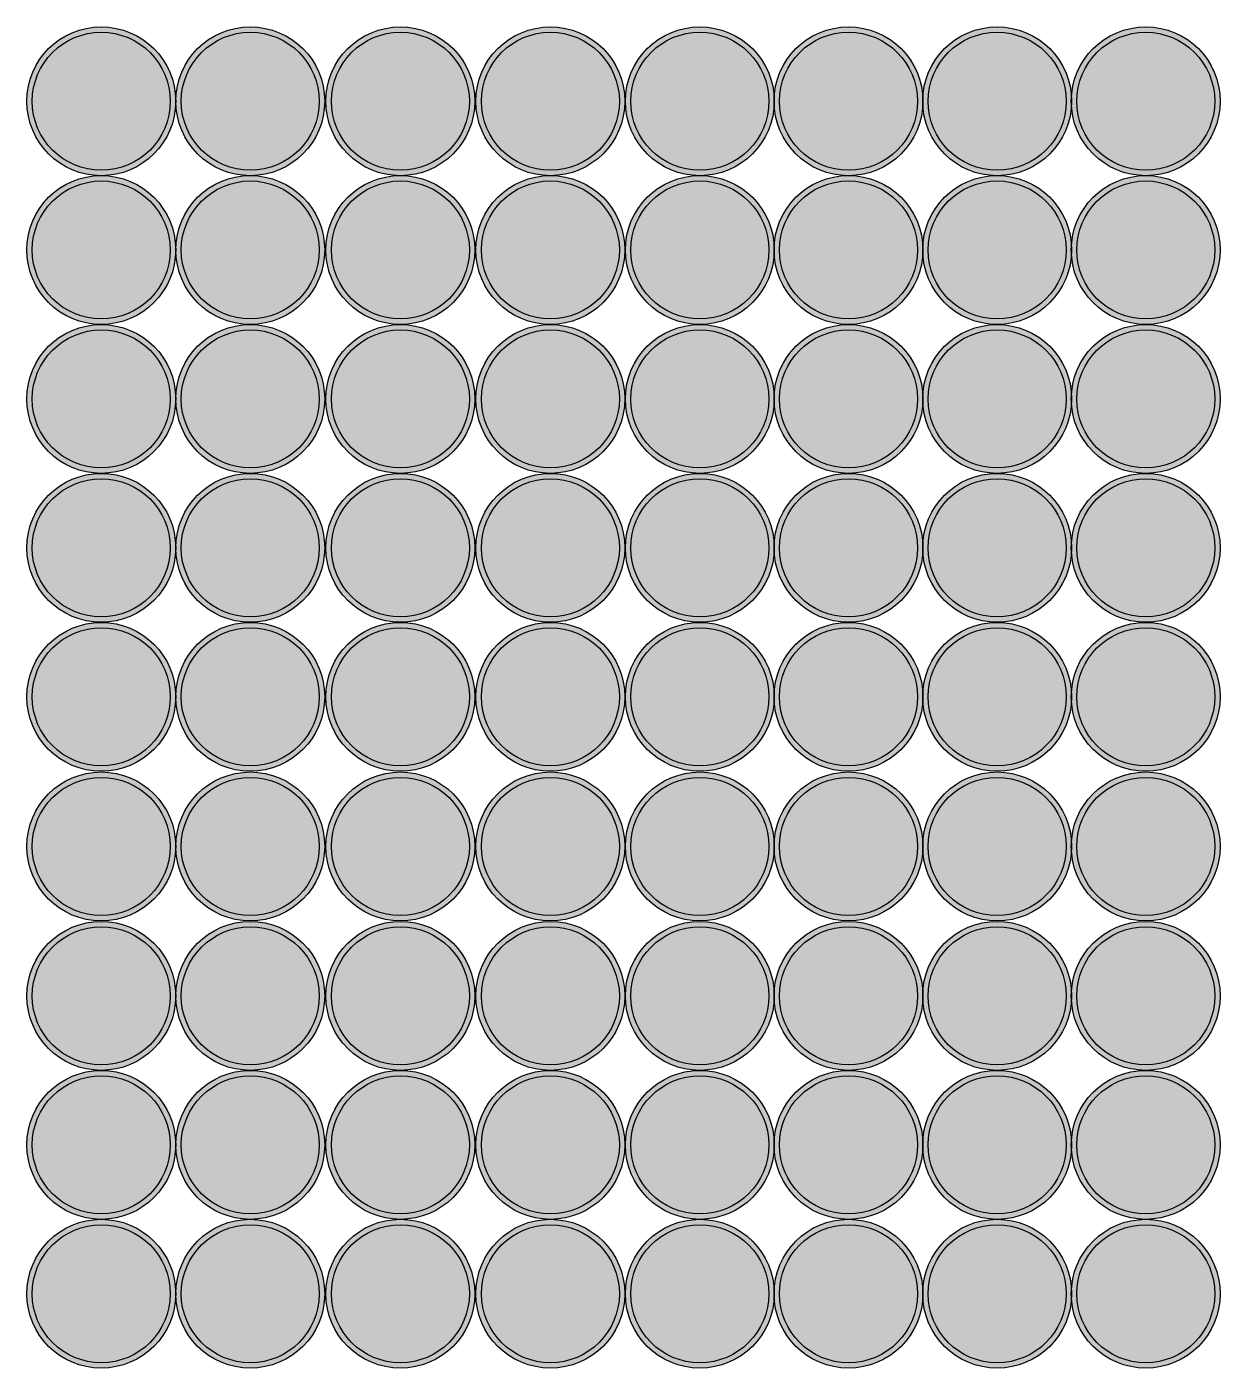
# Model space of a CAD drawing. Header units: inches. Extents: x 2620 to 4317, y 1826 to 2873.
# Drawn here: x 3246.76 to 3274.33, y 2286.93 to 2317.93 of the extents above; entities that cross this region are included whole.
import ezdxf

# ---------------------------------------------------------------- set-up
doc = ezdxf.new("R2010")
doc.units = ezdxf.units.IN
doc.header["$MEASUREMENT"] = 0

msp = doc.modelspace()

# ---------------------------------------------------------------- hatches: boundary and pattern name
h = msp.add_hatch(color=256)
h.dxf.hatch_style = 1
h.set_gradient(color1=(41, 49, 137), color2=(19, 103, 52), tint=1, name='INVCURVED')
h.paths.add_polyline_path([(3246.7558, 2316.20685, 1), (3250.1958, 2316.20685, 1)])
h.paths.add_polyline_path([(3250.0708, 2316.20685, -1), (3246.8808, 2316.20685, -1)], flags=16)
h = msp.add_hatch(color=256)
h.dxf.hatch_style = 1
h.set_gradient(color1=(242, 103, 34), color2=(248, 153, 30), tint=1)
h.paths.add_polyline_path([(3250.0708, 2316.20685, 1), (3246.8808, 2316.20685, 1)])
h = msp.add_hatch(color=256)
h.dxf.hatch_style = 1
h.set_gradient(color1=(41, 49, 137), color2=(19, 103, 52), tint=1, name='INVCURVED')
h.paths.add_polyline_path([(3250.19953, 2316.20685, 1), (3253.63953, 2316.20685, 1)])
h.paths.add_polyline_path([(3253.51453, 2316.20685, -1), (3250.32453, 2316.20685, -1)], flags=16)
h = msp.add_hatch(color=256)
h.dxf.hatch_style = 1
h.set_gradient(color1=(242, 103, 34), color2=(248, 153, 30), tint=1)
h.paths.add_polyline_path([(3253.51453, 2316.20685, 1), (3250.32453, 2316.20685, 1)])
h = msp.add_hatch(color=256)
h.dxf.hatch_style = 1
h.set_gradient(color1=(41, 49, 137), color2=(19, 103, 52), tint=1, name='INVCURVED')
h.paths.add_polyline_path([(3253.66808, 2316.20685, 1), (3257.10808, 2316.20685, 1)])
h.paths.add_polyline_path([(3256.98308, 2316.20685, -1), (3253.79308, 2316.20685, -1)], flags=16)
h = msp.add_hatch(color=256)
h.dxf.hatch_style = 1
h.set_gradient(color1=(242, 103, 34), color2=(248, 153, 30), tint=1)
h.paths.add_polyline_path([(3256.98308, 2316.20685, 1), (3253.79308, 2316.20685, 1)])
h = msp.add_hatch(color=256)
h.dxf.hatch_style = 1
h.set_gradient(color1=(41, 49, 137), color2=(19, 103, 52), tint=1, name='INVCURVED')
h.paths.add_polyline_path([(3257.13427, 2316.20685, 1), (3260.57427, 2316.20685, 1)])
h.paths.add_polyline_path([(3260.44927, 2316.20685, -1), (3257.25927, 2316.20685, -1)], flags=16)
h = msp.add_hatch(color=256)
h.dxf.hatch_style = 1
h.set_gradient(color1=(242, 103, 34), color2=(248, 153, 30), tint=1)
h.paths.add_polyline_path([(3260.44927, 2316.20685, 1), (3257.25927, 2316.20685, 1)])
h = msp.add_hatch(color=256)
h.dxf.hatch_style = 1
h.set_gradient(color1=(41, 49, 137), color2=(19, 103, 52), tint=1, name='INVCURVED')
h.paths.add_polyline_path([(3260.5882, 2316.20685, 1), (3264.0282, 2316.20685, 1)])
h.paths.add_polyline_path([(3263.9032, 2316.20685, -1), (3260.7132, 2316.20685, -1)], flags=16)
h = msp.add_hatch(color=256)
h.dxf.hatch_style = 1
h.set_gradient(color1=(242, 103, 34), color2=(248, 153, 30), tint=1)
h.paths.add_polyline_path([(3263.9032, 2316.20685, 1), (3260.7132, 2316.20685, 1)])
h = msp.add_hatch(color=256)
h.dxf.hatch_style = 1
h.set_gradient(color1=(41, 49, 137), color2=(19, 103, 52), tint=1, name='INVCURVED')
h.paths.add_polyline_path([(3264.02297, 2316.20685, 1), (3267.46297, 2316.20685, 1)])
h.paths.add_polyline_path([(3267.33797, 2316.20685, -1), (3264.14797, 2316.20685, -1)], flags=16)
h = msp.add_hatch(color=256)
h.dxf.hatch_style = 1
h.set_gradient(color1=(242, 103, 34), color2=(248, 153, 30), tint=1)
h.paths.add_polyline_path([(3267.33797, 2316.20685, 1), (3264.14797, 2316.20685, 1)])
h = msp.add_hatch(color=256)
h.dxf.hatch_style = 1
h.set_gradient(color1=(41, 49, 137), color2=(19, 103, 52), tint=1, name='INVCURVED')
h.paths.add_polyline_path([(3267.45774, 2316.20685, 1), (3270.89774, 2316.20685, 1)])
h.paths.add_polyline_path([(3270.77274, 2316.20685, -1), (3267.58274, 2316.20685, -1)], flags=16)
h = msp.add_hatch(color=256)
h.dxf.hatch_style = 1
h.set_gradient(color1=(242, 103, 34), color2=(248, 153, 30), tint=1)
h.paths.add_polyline_path([(3270.77274, 2316.20685, 1), (3267.58274, 2316.20685, 1)])
h = msp.add_hatch(color=256)
h.dxf.hatch_style = 1
h.set_gradient(color1=(41, 49, 137), color2=(19, 103, 52), tint=1, name='INVCURVED')
h.paths.add_polyline_path([(3270.89233, 2316.20685, 1), (3274.33233, 2316.20685, 1)])
h.paths.add_polyline_path([(3274.20733, 2316.20685, -1), (3271.01733, 2316.20685, -1)], flags=16)
h = msp.add_hatch(color=256)
h.dxf.hatch_style = 1
h.set_gradient(color1=(242, 103, 34), color2=(248, 153, 30), tint=1)
h.paths.add_polyline_path([(3274.20733, 2316.20685, 1), (3271.01733, 2316.20685, 1)])
h = msp.add_hatch(color=256)
h.dxf.hatch_style = 1
h.set_gradient(color1=(41, 49, 137), color2=(19, 103, 52), tint=1, name='INVCURVED')
h.paths.add_polyline_path([(3246.7558, 2312.77099, 1), (3250.1958, 2312.77099, 1)])
h.paths.add_polyline_path([(3250.0708, 2312.77099, -1), (3246.8808, 2312.77099, -1)], flags=16)
h = msp.add_hatch(color=256)
h.dxf.hatch_style = 1
h.set_gradient(color1=(242, 103, 34), color2=(248, 153, 30), tint=1)
h.paths.add_polyline_path([(3250.0708, 2312.77099, 1), (3246.8808, 2312.77099, 1)])
h = msp.add_hatch(color=256)
h.dxf.hatch_style = 1
h.set_gradient(color1=(41, 49, 137), color2=(19, 103, 52), tint=1, name='INVCURVED')
h.paths.add_polyline_path([(3250.19953, 2312.77099, 1), (3253.63953, 2312.77099, 1)])
h.paths.add_polyline_path([(3253.51453, 2312.77099, -1), (3250.32453, 2312.77099, -1)], flags=16)
h = msp.add_hatch(color=256)
h.dxf.hatch_style = 1
h.set_gradient(color1=(242, 103, 34), color2=(248, 153, 30), tint=1)
h.paths.add_polyline_path([(3253.51453, 2312.77099, 1), (3250.32453, 2312.77099, 1)])
h = msp.add_hatch(color=256)
h.dxf.hatch_style = 1
h.set_gradient(color1=(41, 49, 137), color2=(19, 103, 52), tint=1, name='INVCURVED')
h.paths.add_polyline_path([(3253.66808, 2312.77099, 1), (3257.10808, 2312.77099, 1)])
h.paths.add_polyline_path([(3256.98308, 2312.77099, -1), (3253.79308, 2312.77099, -1)], flags=16)
h = msp.add_hatch(color=256)
h.dxf.hatch_style = 1
h.set_gradient(color1=(242, 103, 34), color2=(248, 153, 30), tint=1)
h.paths.add_polyline_path([(3256.98308, 2312.77099, 1), (3253.79308, 2312.77099, 1)])
h = msp.add_hatch(color=256)
h.dxf.hatch_style = 1
h.set_gradient(color1=(41, 49, 137), color2=(19, 103, 52), tint=1, name='INVCURVED')
h.paths.add_polyline_path([(3257.13427, 2312.77099, 1), (3260.57427, 2312.77099, 1)])
h.paths.add_polyline_path([(3260.44927, 2312.77099, -1), (3257.25927, 2312.77099, -1)], flags=16)
h = msp.add_hatch(color=256)
h.dxf.hatch_style = 1
h.set_gradient(color1=(242, 103, 34), color2=(248, 153, 30), tint=1)
h.paths.add_polyline_path([(3260.44927, 2312.77099, 1), (3257.25927, 2312.77099, 1)])
h = msp.add_hatch(color=256)
h.dxf.hatch_style = 1
h.set_gradient(color1=(41, 49, 137), color2=(19, 103, 52), tint=1, name='INVCURVED')
h.paths.add_polyline_path([(3260.5882, 2312.77099, 1), (3264.0282, 2312.77099, 1)])
h.paths.add_polyline_path([(3263.9032, 2312.77099, -1), (3260.7132, 2312.77099, -1)], flags=16)
h = msp.add_hatch(color=256)
h.dxf.hatch_style = 1
h.set_gradient(color1=(242, 103, 34), color2=(248, 153, 30), tint=1)
h.paths.add_polyline_path([(3263.9032, 2312.77099, 1), (3260.7132, 2312.77099, 1)])
h = msp.add_hatch(color=256)
h.dxf.hatch_style = 1
h.set_gradient(color1=(41, 49, 137), color2=(19, 103, 52), tint=1, name='INVCURVED')
h.paths.add_polyline_path([(3264.02297, 2312.77099, 1), (3267.46297, 2312.77099, 1)])
h.paths.add_polyline_path([(3267.33797, 2312.77099, -1), (3264.14797, 2312.77099, -1)], flags=16)
h = msp.add_hatch(color=256)
h.dxf.hatch_style = 1
h.set_gradient(color1=(242, 103, 34), color2=(248, 153, 30), tint=1)
h.paths.add_polyline_path([(3267.33797, 2312.77099, 1), (3264.14797, 2312.77099, 1)])
h = msp.add_hatch(color=256)
h.dxf.hatch_style = 1
h.set_gradient(color1=(41, 49, 137), color2=(19, 103, 52), tint=1, name='INVCURVED')
h.paths.add_polyline_path([(3267.45774, 2312.77099, 1), (3270.89774, 2312.77099, 1)])
h.paths.add_polyline_path([(3270.77274, 2312.77099, -1), (3267.58274, 2312.77099, -1)], flags=16)
h = msp.add_hatch(color=256)
h.dxf.hatch_style = 1
h.set_gradient(color1=(242, 103, 34), color2=(248, 153, 30), tint=1)
h.paths.add_polyline_path([(3270.77274, 2312.77099, 1), (3267.58274, 2312.77099, 1)])
h = msp.add_hatch(color=256)
h.dxf.hatch_style = 1
h.set_gradient(color1=(41, 49, 137), color2=(19, 103, 52), tint=1, name='INVCURVED')
h.paths.add_polyline_path([(3270.89233, 2312.77099, 1), (3274.33233, 2312.77099, 1)])
h.paths.add_polyline_path([(3274.20733, 2312.77099, -1), (3271.01733, 2312.77099, -1)], flags=16)
h = msp.add_hatch(color=256)
h.dxf.hatch_style = 1
h.set_gradient(color1=(242, 103, 34), color2=(248, 153, 30), tint=1)
h.paths.add_polyline_path([(3274.20733, 2312.77099, 1), (3271.01733, 2312.77099, 1)])
h = msp.add_hatch(color=256)
h.dxf.hatch_style = 1
h.set_gradient(color1=(41, 49, 137), color2=(19, 103, 52), tint=1, name='INVCURVED')
h.paths.add_polyline_path([(3246.7558, 2309.32844, 1), (3250.1958, 2309.32844, 1)])
h.paths.add_polyline_path([(3250.0708, 2309.32844, -1), (3246.8808, 2309.32844, -1)], flags=16)
h = msp.add_hatch(color=256)
h.dxf.hatch_style = 1
h.set_gradient(color1=(242, 103, 34), color2=(248, 153, 30), tint=1)
h.paths.add_polyline_path([(3250.0708, 2309.32844, 1), (3246.8808, 2309.32844, 1)])
h = msp.add_hatch(color=256)
h.dxf.hatch_style = 1
h.set_gradient(color1=(41, 49, 137), color2=(19, 103, 52), tint=1, name='INVCURVED')
h.paths.add_polyline_path([(3250.19953, 2309.32844, 1), (3253.63953, 2309.32844, 1)])
h.paths.add_polyline_path([(3253.51453, 2309.32844, -1), (3250.32453, 2309.32844, -1)], flags=16)
h = msp.add_hatch(color=256)
h.dxf.hatch_style = 1
h.set_gradient(color1=(242, 103, 34), color2=(248, 153, 30), tint=1)
h.paths.add_polyline_path([(3253.51453, 2309.32844, 1), (3250.32453, 2309.32844, 1)])
h = msp.add_hatch(color=256)
h.dxf.hatch_style = 1
h.set_gradient(color1=(41, 49, 137), color2=(19, 103, 52), tint=1, name='INVCURVED')
h.paths.add_polyline_path([(3253.66808, 2309.32844, 1), (3257.10808, 2309.32844, 1)])
h.paths.add_polyline_path([(3256.98308, 2309.32844, -1), (3253.79308, 2309.32844, -1)], flags=16)
h = msp.add_hatch(color=256)
h.dxf.hatch_style = 1
h.set_gradient(color1=(242, 103, 34), color2=(248, 153, 30), tint=1)
h.paths.add_polyline_path([(3256.98308, 2309.32844, 1), (3253.79308, 2309.32844, 1)])
h = msp.add_hatch(color=256)
h.dxf.hatch_style = 1
h.set_gradient(color1=(41, 49, 137), color2=(19, 103, 52), tint=1, name='INVCURVED')
h.paths.add_polyline_path([(3257.13427, 2309.32844, 1), (3260.57427, 2309.32844, 1)])
h.paths.add_polyline_path([(3260.44927, 2309.32844, -1), (3257.25927, 2309.32844, -1)], flags=16)
h = msp.add_hatch(color=256)
h.dxf.hatch_style = 1
h.set_gradient(color1=(242, 103, 34), color2=(248, 153, 30), tint=1)
h.paths.add_polyline_path([(3260.44927, 2309.32844, 1), (3257.25927, 2309.32844, 1)])
h = msp.add_hatch(color=256)
h.dxf.hatch_style = 1
h.set_gradient(color1=(41, 49, 137), color2=(19, 103, 52), tint=1, name='INVCURVED')
h.paths.add_polyline_path([(3260.5882, 2309.32844, 1), (3264.0282, 2309.32844, 1)])
h.paths.add_polyline_path([(3263.9032, 2309.32844, -1), (3260.7132, 2309.32844, -1)], flags=16)
h = msp.add_hatch(color=256)
h.dxf.hatch_style = 1
h.set_gradient(color1=(242, 103, 34), color2=(248, 153, 30), tint=1)
h.paths.add_polyline_path([(3263.9032, 2309.32844, 1), (3260.7132, 2309.32844, 1)])
h = msp.add_hatch(color=256)
h.dxf.hatch_style = 1
h.set_gradient(color1=(41, 49, 137), color2=(19, 103, 52), tint=1, name='INVCURVED')
h.paths.add_polyline_path([(3264.02297, 2309.32844, 1), (3267.46297, 2309.32844, 1)])
h.paths.add_polyline_path([(3267.33797, 2309.32844, -1), (3264.14797, 2309.32844, -1)], flags=16)
h = msp.add_hatch(color=256)
h.dxf.hatch_style = 1
h.set_gradient(color1=(242, 103, 34), color2=(248, 153, 30), tint=1)
h.paths.add_polyline_path([(3267.33797, 2309.32844, 1), (3264.14797, 2309.32844, 1)])
h = msp.add_hatch(color=256)
h.dxf.hatch_style = 1
h.set_gradient(color1=(41, 49, 137), color2=(19, 103, 52), tint=1, name='INVCURVED')
h.paths.add_polyline_path([(3267.45774, 2309.32844, 1), (3270.89774, 2309.32844, 1)])
h.paths.add_polyline_path([(3270.77274, 2309.32844, -1), (3267.58274, 2309.32844, -1)], flags=16)
h = msp.add_hatch(color=256)
h.dxf.hatch_style = 1
h.set_gradient(color1=(242, 103, 34), color2=(248, 153, 30), tint=1)
h.paths.add_polyline_path([(3270.77274, 2309.32844, 1), (3267.58274, 2309.32844, 1)])
h = msp.add_hatch(color=256)
h.dxf.hatch_style = 1
h.set_gradient(color1=(41, 49, 137), color2=(19, 103, 52), tint=1, name='INVCURVED')
h.paths.add_polyline_path([(3270.89233, 2309.32844, 1), (3274.33233, 2309.32844, 1)])
h.paths.add_polyline_path([(3274.20733, 2309.32844, -1), (3271.01733, 2309.32844, -1)], flags=16)
h = msp.add_hatch(color=256)
h.dxf.hatch_style = 1
h.set_gradient(color1=(242, 103, 34), color2=(248, 153, 30), tint=1)
h.paths.add_polyline_path([(3274.20733, 2309.32844, 1), (3271.01733, 2309.32844, 1)])
h = msp.add_hatch(color=256)
h.dxf.hatch_style = 1
h.set_gradient(color1=(41, 49, 137), color2=(19, 103, 52), tint=1, name='INVCURVED')
h.paths.add_polyline_path([(3246.7558, 2305.8895, 1), (3250.1958, 2305.8895, 1)])
h.paths.add_polyline_path([(3250.0708, 2305.8895, -1), (3246.8808, 2305.8895, -1)], flags=16)
h = msp.add_hatch(color=256)
h.dxf.hatch_style = 1
h.set_gradient(color1=(41, 49, 137), color2=(19, 103, 52), tint=1, name='INVCURVED')
h.paths.add_polyline_path([(3250.19953, 2305.8895, 1), (3253.63953, 2305.8895, 1)])
h.paths.add_polyline_path([(3253.51453, 2305.8895, -1), (3250.32453, 2305.8895, -1)], flags=16)
h = msp.add_hatch(color=256)
h.dxf.hatch_style = 1
h.set_gradient(color1=(41, 49, 137), color2=(19, 103, 52), tint=1, name='INVCURVED')
h.paths.add_polyline_path([(3253.66808, 2305.8895, 1), (3257.10808, 2305.8895, 1)])
h.paths.add_polyline_path([(3256.98308, 2305.8895, -1), (3253.79308, 2305.8895, -1)], flags=16)
h = msp.add_hatch(color=256)
h.dxf.hatch_style = 1
h.set_gradient(color1=(41, 49, 137), color2=(19, 103, 52), tint=1, name='INVCURVED')
h.paths.add_polyline_path([(3257.13427, 2305.8895, 1), (3260.57427, 2305.8895, 1)])
h.paths.add_polyline_path([(3260.44927, 2305.8895, -1), (3257.25927, 2305.8895, -1)], flags=16)
h = msp.add_hatch(color=256)
h.dxf.hatch_style = 1
h.set_gradient(color1=(41, 49, 137), color2=(19, 103, 52), tint=1, name='INVCURVED')
h.paths.add_polyline_path([(3260.5882, 2305.8895, 1), (3264.0282, 2305.8895, 1)])
h.paths.add_polyline_path([(3263.9032, 2305.8895, -1), (3260.7132, 2305.8895, -1)], flags=16)
h = msp.add_hatch(color=256)
h.dxf.hatch_style = 1
h.set_gradient(color1=(41, 49, 137), color2=(19, 103, 52), tint=1, name='INVCURVED')
h.paths.add_polyline_path([(3264.02297, 2305.8895, 1), (3267.46297, 2305.8895, 1)])
h.paths.add_polyline_path([(3267.33797, 2305.8895, -1), (3264.14797, 2305.8895, -1)], flags=16)
h = msp.add_hatch(color=256)
h.dxf.hatch_style = 1
h.set_gradient(color1=(41, 49, 137), color2=(19, 103, 52), tint=1, name='INVCURVED')
h.paths.add_polyline_path([(3267.45774, 2305.8895, 1), (3270.89774, 2305.8895, 1)])
h.paths.add_polyline_path([(3270.77274, 2305.8895, -1), (3267.58274, 2305.8895, -1)], flags=16)
h = msp.add_hatch(color=256)
h.dxf.hatch_style = 1
h.set_gradient(color1=(41, 49, 137), color2=(19, 103, 52), tint=1, name='INVCURVED')
h.paths.add_polyline_path([(3270.89233, 2305.8895, 1), (3274.33233, 2305.8895, 1)])
h.paths.add_polyline_path([(3274.20733, 2305.8895, -1), (3271.01733, 2305.8895, -1)], flags=16)
h = msp.add_hatch(color=256)
h.dxf.hatch_style = 1
h.set_gradient(color1=(242, 103, 34), color2=(248, 153, 30), tint=1)
h.paths.add_polyline_path([(3250.0708, 2305.8895, 1), (3246.8808, 2305.8895, 1)])
h = msp.add_hatch(color=256)
h.dxf.hatch_style = 1
h.set_gradient(color1=(242, 103, 34), color2=(248, 153, 30), tint=1)
h.paths.add_polyline_path([(3253.51453, 2305.8895, 1), (3250.32453, 2305.8895, 1)])
h = msp.add_hatch(color=256)
h.dxf.hatch_style = 1
h.set_gradient(color1=(242, 103, 34), color2=(248, 153, 30), tint=1)
h.paths.add_polyline_path([(3256.98308, 2305.8895, 1), (3253.79308, 2305.8895, 1)])
h = msp.add_hatch(color=256)
h.dxf.hatch_style = 1
h.set_gradient(color1=(242, 103, 34), color2=(248, 153, 30), tint=1)
h.paths.add_polyline_path([(3260.44927, 2305.8895, 1), (3257.25927, 2305.8895, 1)])
h = msp.add_hatch(color=256)
h.dxf.hatch_style = 1
h.set_gradient(color1=(242, 103, 34), color2=(248, 153, 30), tint=1)
h.paths.add_polyline_path([(3263.9032, 2305.8895, 1), (3260.7132, 2305.8895, 1)])
h = msp.add_hatch(color=256)
h.dxf.hatch_style = 1
h.set_gradient(color1=(242, 103, 34), color2=(248, 153, 30), tint=1)
h.paths.add_polyline_path([(3267.33797, 2305.8895, 1), (3264.14797, 2305.8895, 1)])
h = msp.add_hatch(color=256)
h.dxf.hatch_style = 1
h.set_gradient(color1=(242, 103, 34), color2=(248, 153, 30), tint=1)
h.paths.add_polyline_path([(3270.77274, 2305.8895, 1), (3267.58274, 2305.8895, 1)])
h = msp.add_hatch(color=256)
h.dxf.hatch_style = 1
h.set_gradient(color1=(242, 103, 34), color2=(248, 153, 30), tint=1)
h.paths.add_polyline_path([(3274.20733, 2305.8895, 1), (3271.01733, 2305.8895, 1)])
h = msp.add_hatch(color=256)
h.dxf.hatch_style = 1
h.set_gradient(color1=(41, 49, 137), color2=(19, 103, 52), tint=1, name='INVCURVED')
h.paths.add_polyline_path([(3246.7558, 2302.44597, 1), (3250.1958, 2302.44597, 1)])
h.paths.add_polyline_path([(3250.0708, 2302.44597, -1), (3246.8808, 2302.44597, -1)], flags=16)
h = msp.add_hatch(color=256)
h.dxf.hatch_style = 1
h.set_gradient(color1=(41, 49, 137), color2=(19, 103, 52), tint=1, name='INVCURVED')
h.paths.add_polyline_path([(3250.19953, 2302.44597, 1), (3253.63953, 2302.44597, 1)])
h.paths.add_polyline_path([(3253.51453, 2302.44597, -1), (3250.32453, 2302.44597, -1)], flags=16)
h = msp.add_hatch(color=256)
h.dxf.hatch_style = 1
h.set_gradient(color1=(41, 49, 137), color2=(19, 103, 52), tint=1, name='INVCURVED')
h.paths.add_polyline_path([(3253.66808, 2302.44597, 1), (3257.10808, 2302.44597, 1)])
h.paths.add_polyline_path([(3256.98308, 2302.44597, -1), (3253.79308, 2302.44597, -1)], flags=16)
h = msp.add_hatch(color=256)
h.dxf.hatch_style = 1
h.set_gradient(color1=(41, 49, 137), color2=(19, 103, 52), tint=1, name='INVCURVED')
h.paths.add_polyline_path([(3257.13427, 2302.44597, 1), (3260.57427, 2302.44597, 1)])
h.paths.add_polyline_path([(3260.44927, 2302.44597, -1), (3257.25927, 2302.44597, -1)], flags=16)
h = msp.add_hatch(color=256)
h.dxf.hatch_style = 1
h.set_gradient(color1=(41, 49, 137), color2=(19, 103, 52), tint=1, name='INVCURVED')
h.paths.add_polyline_path([(3260.5882, 2302.44597, 1), (3264.0282, 2302.44597, 1)])
h.paths.add_polyline_path([(3263.9032, 2302.44597, -1), (3260.7132, 2302.44597, -1)], flags=16)
h = msp.add_hatch(color=256)
h.dxf.hatch_style = 1
h.set_gradient(color1=(41, 49, 137), color2=(19, 103, 52), tint=1, name='INVCURVED')
h.paths.add_polyline_path([(3264.02297, 2302.44597, 1), (3267.46297, 2302.44597, 1)])
h.paths.add_polyline_path([(3267.33797, 2302.44597, -1), (3264.14797, 2302.44597, -1)], flags=16)
h = msp.add_hatch(color=256)
h.dxf.hatch_style = 1
h.set_gradient(color1=(41, 49, 137), color2=(19, 103, 52), tint=1, name='INVCURVED')
h.paths.add_polyline_path([(3267.45774, 2302.44597, 1), (3270.89774, 2302.44597, 1)])
h.paths.add_polyline_path([(3270.77274, 2302.44597, -1), (3267.58274, 2302.44597, -1)], flags=16)
h = msp.add_hatch(color=256)
h.dxf.hatch_style = 1
h.set_gradient(color1=(41, 49, 137), color2=(19, 103, 52), tint=1, name='INVCURVED')
h.paths.add_polyline_path([(3270.89233, 2302.44597, 1), (3274.33233, 2302.44597, 1)])
h.paths.add_polyline_path([(3274.20733, 2302.44597, -1), (3271.01733, 2302.44597, -1)], flags=16)
h = msp.add_hatch(color=256)
h.dxf.hatch_style = 1
h.set_gradient(color1=(242, 103, 34), color2=(248, 153, 30), tint=1)
h.paths.add_polyline_path([(3250.0708, 2302.44597, 1), (3246.8808, 2302.44597, 1)])
h = msp.add_hatch(color=256)
h.dxf.hatch_style = 1
h.set_gradient(color1=(242, 103, 34), color2=(248, 153, 30), tint=1)
h.paths.add_polyline_path([(3253.51453, 2302.44597, 1), (3250.32453, 2302.44597, 1)])
h = msp.add_hatch(color=256)
h.dxf.hatch_style = 1
h.set_gradient(color1=(242, 103, 34), color2=(248, 153, 30), tint=1)
h.paths.add_polyline_path([(3256.98308, 2302.44597, 1), (3253.79308, 2302.44597, 1)])
h = msp.add_hatch(color=256)
h.dxf.hatch_style = 1
h.set_gradient(color1=(242, 103, 34), color2=(248, 153, 30), tint=1)
h.paths.add_polyline_path([(3260.44927, 2302.44597, 1), (3257.25927, 2302.44597, 1)])
h = msp.add_hatch(color=256)
h.dxf.hatch_style = 1
h.set_gradient(color1=(242, 103, 34), color2=(248, 153, 30), tint=1)
h.paths.add_polyline_path([(3263.9032, 2302.44597, 1), (3260.7132, 2302.44597, 1)])
h = msp.add_hatch(color=256)
h.dxf.hatch_style = 1
h.set_gradient(color1=(242, 103, 34), color2=(248, 153, 30), tint=1)
h.paths.add_polyline_path([(3267.33797, 2302.44597, 1), (3264.14797, 2302.44597, 1)])
h = msp.add_hatch(color=256)
h.dxf.hatch_style = 1
h.set_gradient(color1=(242, 103, 34), color2=(248, 153, 30), tint=1)
h.paths.add_polyline_path([(3270.77274, 2302.44597, 1), (3267.58274, 2302.44597, 1)])
h = msp.add_hatch(color=256)
h.dxf.hatch_style = 1
h.set_gradient(color1=(242, 103, 34), color2=(248, 153, 30), tint=1)
h.paths.add_polyline_path([(3274.20733, 2302.44597, 1), (3271.01733, 2302.44597, 1)])
h = msp.add_hatch(color=256)
h.dxf.hatch_style = 1
h.set_gradient(color1=(41, 49, 137), color2=(19, 103, 52), tint=1, name='INVCURVED')
h.paths.add_polyline_path([(3246.7558, 2298.98861, 1), (3250.1958, 2298.98861, 1)])
h.paths.add_polyline_path([(3250.0708, 2298.98861, -1), (3246.8808, 2298.98861, -1)], flags=16)
h = msp.add_hatch(color=256)
h.dxf.hatch_style = 1
h.set_gradient(color1=(41, 49, 137), color2=(19, 103, 52), tint=1, name='INVCURVED')
h.paths.add_polyline_path([(3250.19953, 2298.98861, 1), (3253.63953, 2298.98861, 1)])
h.paths.add_polyline_path([(3253.51453, 2298.98861, -1), (3250.32453, 2298.98861, -1)], flags=16)
h = msp.add_hatch(color=256)
h.dxf.hatch_style = 1
h.set_gradient(color1=(41, 49, 137), color2=(19, 103, 52), tint=1, name='INVCURVED')
h.paths.add_polyline_path([(3253.66808, 2298.98861, 1), (3257.10808, 2298.98861, 1)])
h.paths.add_polyline_path([(3256.98308, 2298.98861, -1), (3253.79308, 2298.98861, -1)], flags=16)
h = msp.add_hatch(color=256)
h.dxf.hatch_style = 1
h.set_gradient(color1=(41, 49, 137), color2=(19, 103, 52), tint=1, name='INVCURVED')
h.paths.add_polyline_path([(3257.13427, 2298.98861, 1), (3260.57427, 2298.98861, 1)])
h.paths.add_polyline_path([(3260.44927, 2298.98861, -1), (3257.25927, 2298.98861, -1)], flags=16)
h = msp.add_hatch(color=256)
h.dxf.hatch_style = 1
h.set_gradient(color1=(41, 49, 137), color2=(19, 103, 52), tint=1, name='INVCURVED')
h.paths.add_polyline_path([(3260.5882, 2298.98861, 1), (3264.0282, 2298.98861, 1)])
h.paths.add_polyline_path([(3263.9032, 2298.98861, -1), (3260.7132, 2298.98861, -1)], flags=16)
h = msp.add_hatch(color=256)
h.dxf.hatch_style = 1
h.set_gradient(color1=(41, 49, 137), color2=(19, 103, 52), tint=1, name='INVCURVED')
h.paths.add_polyline_path([(3264.02297, 2298.98861, 1), (3267.46297, 2298.98861, 1)])
h.paths.add_polyline_path([(3267.33797, 2298.98861, -1), (3264.14797, 2298.98861, -1)], flags=16)
h = msp.add_hatch(color=256)
h.dxf.hatch_style = 1
h.set_gradient(color1=(41, 49, 137), color2=(19, 103, 52), tint=1, name='INVCURVED')
h.paths.add_polyline_path([(3267.45774, 2298.98861, 1), (3270.89774, 2298.98861, 1)])
h.paths.add_polyline_path([(3270.77274, 2298.98861, -1), (3267.58274, 2298.98861, -1)], flags=16)
h = msp.add_hatch(color=256)
h.dxf.hatch_style = 1
h.set_gradient(color1=(41, 49, 137), color2=(19, 103, 52), tint=1, name='INVCURVED')
h.paths.add_polyline_path([(3270.89233, 2298.98861, 1), (3274.33233, 2298.98861, 1)])
h.paths.add_polyline_path([(3274.20733, 2298.98861, -1), (3271.01733, 2298.98861, -1)], flags=16)
h = msp.add_hatch(color=256)
h.dxf.hatch_style = 1
h.set_gradient(color1=(242, 103, 34), color2=(248, 153, 30), tint=1)
h.paths.add_polyline_path([(3250.0708, 2298.98861, 1), (3246.8808, 2298.98861, 1)])
h = msp.add_hatch(color=256)
h.dxf.hatch_style = 1
h.set_gradient(color1=(242, 103, 34), color2=(248, 153, 30), tint=1)
h.paths.add_polyline_path([(3253.51453, 2298.98861, 1), (3250.32453, 2298.98861, 1)])
h = msp.add_hatch(color=256)
h.dxf.hatch_style = 1
h.set_gradient(color1=(242, 103, 34), color2=(248, 153, 30), tint=1)
h.paths.add_polyline_path([(3256.98308, 2298.98861, 1), (3253.79308, 2298.98861, 1)])
h = msp.add_hatch(color=256)
h.dxf.hatch_style = 1
h.set_gradient(color1=(242, 103, 34), color2=(248, 153, 30), tint=1)
h.paths.add_polyline_path([(3260.44927, 2298.98861, 1), (3257.25927, 2298.98861, 1)])
h = msp.add_hatch(color=256)
h.dxf.hatch_style = 1
h.set_gradient(color1=(242, 103, 34), color2=(248, 153, 30), tint=1)
h.paths.add_polyline_path([(3263.9032, 2298.98861, 1), (3260.7132, 2298.98861, 1)])
h = msp.add_hatch(color=256)
h.dxf.hatch_style = 1
h.set_gradient(color1=(242, 103, 34), color2=(248, 153, 30), tint=1)
h.paths.add_polyline_path([(3267.33797, 2298.98861, 1), (3264.14797, 2298.98861, 1)])
h = msp.add_hatch(color=256)
h.dxf.hatch_style = 1
h.set_gradient(color1=(242, 103, 34), color2=(248, 153, 30), tint=1)
h.paths.add_polyline_path([(3270.77274, 2298.98861, 1), (3267.58274, 2298.98861, 1)])
h = msp.add_hatch(color=256)
h.dxf.hatch_style = 1
h.set_gradient(color1=(242, 103, 34), color2=(248, 153, 30), tint=1)
h.paths.add_polyline_path([(3274.20733, 2298.98861, 1), (3271.01733, 2298.98861, 1)])
h = msp.add_hatch(color=256)
h.dxf.hatch_style = 1
h.set_gradient(color1=(41, 49, 137), color2=(19, 103, 52), tint=1, name='INVCURVED')
h.paths.add_polyline_path([(3246.7558, 2295.53434, 1), (3250.1958, 2295.53434, 1)])
h.paths.add_polyline_path([(3250.0708, 2295.53434, -1), (3246.8808, 2295.53434, -1)], flags=16)
h = msp.add_hatch(color=256)
h.dxf.hatch_style = 1
h.set_gradient(color1=(242, 103, 34), color2=(248, 153, 30), tint=1)
h.paths.add_polyline_path([(3250.0708, 2295.53434, 1), (3246.8808, 2295.53434, 1)])
h = msp.add_hatch(color=256)
h.dxf.hatch_style = 1
h.set_gradient(color1=(41, 49, 137), color2=(19, 103, 52), tint=1, name='INVCURVED')
h.paths.add_polyline_path([(3250.19953, 2295.53434, 1), (3253.63953, 2295.53434, 1)])
h.paths.add_polyline_path([(3253.51453, 2295.53434, -1), (3250.32453, 2295.53434, -1)], flags=16)
h = msp.add_hatch(color=256)
h.dxf.hatch_style = 1
h.set_gradient(color1=(242, 103, 34), color2=(248, 153, 30), tint=1)
h.paths.add_polyline_path([(3253.51453, 2295.53434, 1), (3250.32453, 2295.53434, 1)])
h = msp.add_hatch(color=256)
h.dxf.hatch_style = 1
h.set_gradient(color1=(41, 49, 137), color2=(19, 103, 52), tint=1, name='INVCURVED')
h.paths.add_polyline_path([(3253.66808, 2295.53434, 1), (3257.10808, 2295.53434, 1)])
h.paths.add_polyline_path([(3256.98308, 2295.53434, -1), (3253.79308, 2295.53434, -1)], flags=16)
h = msp.add_hatch(color=256)
h.dxf.hatch_style = 1
h.set_gradient(color1=(242, 103, 34), color2=(248, 153, 30), tint=1)
h.paths.add_polyline_path([(3256.98308, 2295.53434, 1), (3253.79308, 2295.53434, 1)])
h = msp.add_hatch(color=256)
h.dxf.hatch_style = 1
h.set_gradient(color1=(41, 49, 137), color2=(19, 103, 52), tint=1, name='INVCURVED')
h.paths.add_polyline_path([(3257.13427, 2295.53434, 1), (3260.57427, 2295.53434, 1)])
h.paths.add_polyline_path([(3260.44927, 2295.53434, -1), (3257.25927, 2295.53434, -1)], flags=16)
h = msp.add_hatch(color=256)
h.dxf.hatch_style = 1
h.set_gradient(color1=(242, 103, 34), color2=(248, 153, 30), tint=1)
h.paths.add_polyline_path([(3260.44927, 2295.53434, 1), (3257.25927, 2295.53434, 1)])
h = msp.add_hatch(color=256)
h.dxf.hatch_style = 1
h.set_gradient(color1=(41, 49, 137), color2=(19, 103, 52), tint=1, name='INVCURVED')
h.paths.add_polyline_path([(3260.5882, 2295.53434, 1), (3264.0282, 2295.53434, 1)])
h.paths.add_polyline_path([(3263.9032, 2295.53434, -1), (3260.7132, 2295.53434, -1)], flags=16)
h = msp.add_hatch(color=256)
h.dxf.hatch_style = 1
h.set_gradient(color1=(242, 103, 34), color2=(248, 153, 30), tint=1)
h.paths.add_polyline_path([(3263.9032, 2295.53434, 1), (3260.7132, 2295.53434, 1)])
h = msp.add_hatch(color=256)
h.dxf.hatch_style = 1
h.set_gradient(color1=(41, 49, 137), color2=(19, 103, 52), tint=1, name='INVCURVED')
h.paths.add_polyline_path([(3264.02297, 2295.53434, 1), (3267.46297, 2295.53434, 1)])
h.paths.add_polyline_path([(3267.33797, 2295.53434, -1), (3264.14797, 2295.53434, -1)], flags=16)
h = msp.add_hatch(color=256)
h.dxf.hatch_style = 1
h.set_gradient(color1=(242, 103, 34), color2=(248, 153, 30), tint=1)
h.paths.add_polyline_path([(3267.33797, 2295.53434, 1), (3264.14797, 2295.53434, 1)])
h = msp.add_hatch(color=256)
h.dxf.hatch_style = 1
h.set_gradient(color1=(41, 49, 137), color2=(19, 103, 52), tint=1, name='INVCURVED')
h.paths.add_polyline_path([(3267.45774, 2295.53434, 1), (3270.89774, 2295.53434, 1)])
h.paths.add_polyline_path([(3270.77274, 2295.53434, -1), (3267.58274, 2295.53434, -1)], flags=16)
h = msp.add_hatch(color=256)
h.dxf.hatch_style = 1
h.set_gradient(color1=(242, 103, 34), color2=(248, 153, 30), tint=1)
h.paths.add_polyline_path([(3270.77274, 2295.53434, 1), (3267.58274, 2295.53434, 1)])
h = msp.add_hatch(color=256)
h.dxf.hatch_style = 1
h.set_gradient(color1=(41, 49, 137), color2=(19, 103, 52), tint=1, name='INVCURVED')
h.paths.add_polyline_path([(3270.89233, 2295.53434, 1), (3274.33233, 2295.53434, 1)])
h.paths.add_polyline_path([(3274.20733, 2295.53434, -1), (3271.01733, 2295.53434, -1)], flags=16)
h = msp.add_hatch(color=256)
h.dxf.hatch_style = 1
h.set_gradient(color1=(242, 103, 34), color2=(248, 153, 30), tint=1)
h.paths.add_polyline_path([(3274.20733, 2295.53434, 1), (3271.01733, 2295.53434, 1)])
h = msp.add_hatch(color=256)
h.dxf.hatch_style = 1
h.set_gradient(color1=(41, 49, 137), color2=(19, 103, 52), tint=1, name='INVCURVED')
h.paths.add_polyline_path([(3246.7558, 2292.09179, 1), (3250.1958, 2292.09179, 1)])
h.paths.add_polyline_path([(3250.0708, 2292.09179, -1), (3246.8808, 2292.09179, -1)], flags=16)
h = msp.add_hatch(color=256)
h.dxf.hatch_style = 1
h.set_gradient(color1=(242, 103, 34), color2=(248, 153, 30), tint=1)
h.paths.add_polyline_path([(3250.0708, 2292.09179, 1), (3246.8808, 2292.09179, 1)])
h = msp.add_hatch(color=256)
h.dxf.hatch_style = 1
h.set_gradient(color1=(41, 49, 137), color2=(19, 103, 52), tint=1, name='INVCURVED')
h.paths.add_polyline_path([(3250.19953, 2292.09179, 1), (3253.63953, 2292.09179, 1)])
h.paths.add_polyline_path([(3253.51453, 2292.09179, -1), (3250.32453, 2292.09179, -1)], flags=16)
h = msp.add_hatch(color=256)
h.dxf.hatch_style = 1
h.set_gradient(color1=(242, 103, 34), color2=(248, 153, 30), tint=1)
h.paths.add_polyline_path([(3253.51453, 2292.09179, 1), (3250.32453, 2292.09179, 1)])
h = msp.add_hatch(color=256)
h.dxf.hatch_style = 1
h.set_gradient(color1=(41, 49, 137), color2=(19, 103, 52), tint=1, name='INVCURVED')
h.paths.add_polyline_path([(3253.66808, 2292.09179, 1), (3257.10808, 2292.09179, 1)])
h.paths.add_polyline_path([(3256.98308, 2292.09179, -1), (3253.79308, 2292.09179, -1)], flags=16)
h = msp.add_hatch(color=256)
h.dxf.hatch_style = 1
h.set_gradient(color1=(242, 103, 34), color2=(248, 153, 30), tint=1)
h.paths.add_polyline_path([(3256.98308, 2292.09179, 1), (3253.79308, 2292.09179, 1)])
h = msp.add_hatch(color=256)
h.dxf.hatch_style = 1
h.set_gradient(color1=(41, 49, 137), color2=(19, 103, 52), tint=1, name='INVCURVED')
h.paths.add_polyline_path([(3257.13427, 2292.09179, 1), (3260.57427, 2292.09179, 1)])
h.paths.add_polyline_path([(3260.44927, 2292.09179, -1), (3257.25927, 2292.09179, -1)], flags=16)
h = msp.add_hatch(color=256)
h.dxf.hatch_style = 1
h.set_gradient(color1=(242, 103, 34), color2=(248, 153, 30), tint=1)
h.paths.add_polyline_path([(3260.44927, 2292.09179, 1), (3257.25927, 2292.09179, 1)])
h = msp.add_hatch(color=256)
h.dxf.hatch_style = 1
h.set_gradient(color1=(41, 49, 137), color2=(19, 103, 52), tint=1, name='INVCURVED')
h.paths.add_polyline_path([(3260.5882, 2292.09179, 1), (3264.0282, 2292.09179, 1)])
h.paths.add_polyline_path([(3263.9032, 2292.09179, -1), (3260.7132, 2292.09179, -1)], flags=16)
h = msp.add_hatch(color=256)
h.dxf.hatch_style = 1
h.set_gradient(color1=(242, 103, 34), color2=(248, 153, 30), tint=1)
h.paths.add_polyline_path([(3263.9032, 2292.09179, 1), (3260.7132, 2292.09179, 1)])
h = msp.add_hatch(color=256)
h.dxf.hatch_style = 1
h.set_gradient(color1=(41, 49, 137), color2=(19, 103, 52), tint=1, name='INVCURVED')
h.paths.add_polyline_path([(3264.02297, 2292.09179, 1), (3267.46297, 2292.09179, 1)])
h.paths.add_polyline_path([(3267.33797, 2292.09179, -1), (3264.14797, 2292.09179, -1)], flags=16)
h = msp.add_hatch(color=256)
h.dxf.hatch_style = 1
h.set_gradient(color1=(242, 103, 34), color2=(248, 153, 30), tint=1)
h.paths.add_polyline_path([(3267.33797, 2292.09179, 1), (3264.14797, 2292.09179, 1)])
h = msp.add_hatch(color=256)
h.dxf.hatch_style = 1
h.set_gradient(color1=(41, 49, 137), color2=(19, 103, 52), tint=1, name='INVCURVED')
h.paths.add_polyline_path([(3267.45774, 2292.09179, 1), (3270.89774, 2292.09179, 1)])
h.paths.add_polyline_path([(3270.77274, 2292.09179, -1), (3267.58274, 2292.09179, -1)], flags=16)
h = msp.add_hatch(color=256)
h.dxf.hatch_style = 1
h.set_gradient(color1=(242, 103, 34), color2=(248, 153, 30), tint=1)
h.paths.add_polyline_path([(3270.77274, 2292.09179, 1), (3267.58274, 2292.09179, 1)])
h = msp.add_hatch(color=256)
h.dxf.hatch_style = 1
h.set_gradient(color1=(41, 49, 137), color2=(19, 103, 52), tint=1, name='INVCURVED')
h.paths.add_polyline_path([(3270.89233, 2292.09179, 1), (3274.33233, 2292.09179, 1)])
h.paths.add_polyline_path([(3274.20733, 2292.09179, -1), (3271.01733, 2292.09179, -1)], flags=16)
h = msp.add_hatch(color=256)
h.dxf.hatch_style = 1
h.set_gradient(color1=(242, 103, 34), color2=(248, 153, 30), tint=1)
h.paths.add_polyline_path([(3274.20733, 2292.09179, 1), (3271.01733, 2292.09179, 1)])
h = msp.add_hatch(color=256)
h.dxf.hatch_style = 1
h.set_gradient(color1=(41, 49, 137), color2=(19, 103, 52), tint=1, name='INVCURVED')
h.paths.add_polyline_path([(3246.7558, 2288.65285, 1), (3250.1958, 2288.65285, 1)])
h.paths.add_polyline_path([(3250.0708, 2288.65285, -1), (3246.8808, 2288.65285, -1)], flags=16)
h = msp.add_hatch(color=256)
h.dxf.hatch_style = 1
h.set_gradient(color1=(242, 103, 34), color2=(248, 153, 30), tint=1)
h.paths.add_polyline_path([(3250.0708, 2288.65285, 1), (3246.8808, 2288.65285, 1)])
h = msp.add_hatch(color=256)
h.dxf.hatch_style = 1
h.set_gradient(color1=(41, 49, 137), color2=(19, 103, 52), tint=1, name='INVCURVED')
h.paths.add_polyline_path([(3250.19953, 2288.65285, 1), (3253.63953, 2288.65285, 1)])
h.paths.add_polyline_path([(3253.51453, 2288.65285, -1), (3250.32453, 2288.65285, -1)], flags=16)
h = msp.add_hatch(color=256)
h.dxf.hatch_style = 1
h.set_gradient(color1=(242, 103, 34), color2=(248, 153, 30), tint=1)
h.paths.add_polyline_path([(3253.51453, 2288.65285, 1), (3250.32453, 2288.65285, 1)])
h = msp.add_hatch(color=256)
h.dxf.hatch_style = 1
h.set_gradient(color1=(41, 49, 137), color2=(19, 103, 52), tint=1, name='INVCURVED')
h.paths.add_polyline_path([(3253.66808, 2288.65285, 1), (3257.10808, 2288.65285, 1)])
h.paths.add_polyline_path([(3256.98308, 2288.65285, -1), (3253.79308, 2288.65285, -1)], flags=16)
h = msp.add_hatch(color=256)
h.dxf.hatch_style = 1
h.set_gradient(color1=(242, 103, 34), color2=(248, 153, 30), tint=1)
h.paths.add_polyline_path([(3256.98308, 2288.65285, 1), (3253.79308, 2288.65285, 1)])
h = msp.add_hatch(color=256)
h.dxf.hatch_style = 1
h.set_gradient(color1=(41, 49, 137), color2=(19, 103, 52), tint=1, name='INVCURVED')
h.paths.add_polyline_path([(3257.13427, 2288.65285, 1), (3260.57427, 2288.65285, 1)])
h.paths.add_polyline_path([(3260.44927, 2288.65285, -1), (3257.25927, 2288.65285, -1)], flags=16)
h = msp.add_hatch(color=256)
h.dxf.hatch_style = 1
h.set_gradient(color1=(242, 103, 34), color2=(248, 153, 30), tint=1)
h.paths.add_polyline_path([(3260.44927, 2288.65285, 1), (3257.25927, 2288.65285, 1)])
h = msp.add_hatch(color=256)
h.dxf.hatch_style = 1
h.set_gradient(color1=(41, 49, 137), color2=(19, 103, 52), tint=1, name='INVCURVED')
h.paths.add_polyline_path([(3260.5882, 2288.65285, 1), (3264.0282, 2288.65285, 1)])
h.paths.add_polyline_path([(3263.9032, 2288.65285, -1), (3260.7132, 2288.65285, -1)], flags=16)
h = msp.add_hatch(color=256)
h.dxf.hatch_style = 1
h.set_gradient(color1=(242, 103, 34), color2=(248, 153, 30), tint=1)
h.paths.add_polyline_path([(3263.9032, 2288.65285, 1), (3260.7132, 2288.65285, 1)])
h = msp.add_hatch(color=256)
h.dxf.hatch_style = 1
h.set_gradient(color1=(41, 49, 137), color2=(19, 103, 52), tint=1, name='INVCURVED')
h.paths.add_polyline_path([(3264.02297, 2288.65285, 1), (3267.46297, 2288.65285, 1)])
h.paths.add_polyline_path([(3267.33797, 2288.65285, -1), (3264.14797, 2288.65285, -1)], flags=16)
h = msp.add_hatch(color=256)
h.dxf.hatch_style = 1
h.set_gradient(color1=(242, 103, 34), color2=(248, 153, 30), tint=1)
h.paths.add_polyline_path([(3267.33797, 2288.65285, 1), (3264.14797, 2288.65285, 1)])
h = msp.add_hatch(color=256)
h.dxf.hatch_style = 1
h.set_gradient(color1=(41, 49, 137), color2=(19, 103, 52), tint=1, name='INVCURVED')
h.paths.add_polyline_path([(3267.45774, 2288.65285, 1), (3270.89774, 2288.65285, 1)])
h.paths.add_polyline_path([(3270.77274, 2288.65285, -1), (3267.58274, 2288.65285, -1)], flags=16)
h = msp.add_hatch(color=256)
h.dxf.hatch_style = 1
h.set_gradient(color1=(242, 103, 34), color2=(248, 153, 30), tint=1)
h.paths.add_polyline_path([(3270.77274, 2288.65285, 1), (3267.58274, 2288.65285, 1)])
h = msp.add_hatch(color=256)
h.dxf.hatch_style = 1
h.set_gradient(color1=(41, 49, 137), color2=(19, 103, 52), tint=1, name='INVCURVED')
h.paths.add_polyline_path([(3270.89233, 2288.65285, 1), (3274.33233, 2288.65285, 1)])
h.paths.add_polyline_path([(3274.20733, 2288.65285, -1), (3271.01733, 2288.65285, -1)], flags=16)
h = msp.add_hatch(color=256)
h.dxf.hatch_style = 1
h.set_gradient(color1=(242, 103, 34), color2=(248, 153, 30), tint=1)
h.paths.add_polyline_path([(3274.20733, 2288.65285, 1), (3271.01733, 2288.65285, 1)])

# ---------------------------------------------------------------- linework, layer by layer
for centre, radius in [((3248.4758, 2316.20685), 1.72), ((3248.4758, 2316.20685), 1.595), ((3251.91953, 2316.20685), 1.72), ((3251.91953, 2316.20685), 1.595), ((3255.38808, 2316.20685), 1.72), ((3255.38808, 2316.20685), 1.595), ((3258.85427, 2316.20685), 1.72), ((3258.85427, 2316.20685), 1.595), ((3262.3082, 2316.20685), 1.72), ((3262.3082, 2316.20685), 1.595), ((3265.74297, 2316.20685), 1.72), ((3265.74297, 2316.20685), 1.595), ((3269.17774, 2316.20685), 1.72), ((3269.17774, 2316.20685), 1.595), ((3272.61233, 2316.20685), 1.72), ((3272.61233, 2316.20685), 1.595), ((3248.4758, 2312.77099), 1.72), ((3248.4758, 2312.77099), 1.595), ((3251.91953, 2312.77099), 1.72), ((3251.91953, 2312.77099), 1.595), ((3255.38808, 2312.77099), 1.72), ((3255.38808, 2312.77099), 1.595), ((3258.85427, 2312.77099), 1.72), ((3258.85427, 2312.77099), 1.595), ((3262.3082, 2312.77099), 1.72), ((3262.3082, 2312.77099), 1.595), ((3265.74297, 2312.77099), 1.72), ((3265.74297, 2312.77099), 1.595), ((3269.17774, 2312.77099), 1.72), ((3269.17774, 2312.77099), 1.595), ((3272.61233, 2312.77099), 1.72), ((3272.61233, 2312.77099), 1.595), ((3248.4758, 2309.32844), 1.72), ((3248.4758, 2309.32844), 1.595), ((3251.91953, 2309.32844), 1.72), ((3251.91953, 2309.32844), 1.595), ((3255.38808, 2309.32844), 1.72), ((3255.38808, 2309.32844), 1.595), ((3258.85427, 2309.32844), 1.72), ((3258.85427, 2309.32844), 1.595), ((3262.3082, 2309.32844), 1.72), ((3262.3082, 2309.32844), 1.595), ((3265.74297, 2309.32844), 1.72), ((3265.74297, 2309.32844), 1.595), ((3269.17774, 2309.32844), 1.72), ((3269.17774, 2309.32844), 1.595), ((3272.61233, 2309.32844), 1.72), ((3272.61233, 2309.32844), 1.595), ((3248.4758, 2305.8895), 1.72), ((3251.91953, 2305.8895), 1.72), ((3255.38808, 2305.8895), 1.72), ((3258.85427, 2305.8895), 1.72), ((3262.3082, 2305.8895), 1.72), ((3265.74297, 2305.8895), 1.72), ((3269.17774, 2305.8895), 1.72), ((3272.61233, 2305.8895), 1.72), ((3248.4758, 2305.8895), 1.595), ((3251.91953, 2305.8895), 1.595), ((3255.38808, 2305.8895), 1.595), ((3258.85427, 2305.8895), 1.595), ((3262.3082, 2305.8895), 1.595), ((3265.74297, 2305.8895), 1.595), ((3269.17774, 2305.8895), 1.595), ((3272.61233, 2305.8895), 1.595), ((3248.4758, 2302.44597), 1.72), ((3251.91953, 2302.44597), 1.72), ((3255.38808, 2302.44597), 1.72), ((3258.85427, 2302.44597), 1.72), ((3262.3082, 2302.44597), 1.72), ((3265.74297, 2302.44597), 1.72), ((3269.17774, 2302.44597), 1.72), ((3272.61233, 2302.44597), 1.72), ((3248.4758, 2302.44597), 1.595), ((3251.91953, 2302.44597), 1.595), ((3255.38808, 2302.44597), 1.595), ((3258.85427, 2302.44597), 1.595), ((3262.3082, 2302.44597), 1.595), ((3265.74297, 2302.44597), 1.595), ((3269.17774, 2302.44597), 1.595), ((3272.61233, 2302.44597), 1.595), ((3248.4758, 2298.98861), 1.72), ((3251.91953, 2298.98861), 1.72), ((3255.38808, 2298.98861), 1.72), ((3258.85427, 2298.98861), 1.72), ((3262.3082, 2298.98861), 1.72), ((3265.74297, 2298.98861), 1.72), ((3269.17774, 2298.98861), 1.72), ((3272.61233, 2298.98861), 1.72), ((3248.4758, 2298.98861), 1.595), ((3251.91953, 2298.98861), 1.595), ((3255.38808, 2298.98861), 1.595), ((3258.85427, 2298.98861), 1.595), ((3262.3082, 2298.98861), 1.595), ((3265.74297, 2298.98861), 1.595), ((3269.17774, 2298.98861), 1.595), ((3272.61233, 2298.98861), 1.595), ((3248.4758, 2295.53434), 1.72), ((3248.4758, 2295.53434), 1.595), ((3251.91953, 2295.53434), 1.72), ((3251.91953, 2295.53434), 1.595), ((3255.38808, 2295.53434), 1.72), ((3255.38808, 2295.53434), 1.595), ((3258.85427, 2295.53434), 1.72), ((3258.85427, 2295.53434), 1.595), ((3262.3082, 2295.53434), 1.72), ((3262.3082, 2295.53434), 1.595), ((3265.74297, 2295.53434), 1.72), ((3265.74297, 2295.53434), 1.595), ((3269.17774, 2295.53434), 1.72), ((3269.17774, 2295.53434), 1.595), ((3272.61233, 2295.53434), 1.72), ((3272.61233, 2295.53434), 1.595), ((3248.4758, 2292.09179), 1.72), ((3248.4758, 2292.09179), 1.595), ((3251.91953, 2292.09179), 1.72), ((3251.91953, 2292.09179), 1.595), ((3255.38808, 2292.09179), 1.72), ((3255.38808, 2292.09179), 1.595), ((3258.85427, 2292.09179), 1.72), ((3258.85427, 2292.09179), 1.595), ((3262.3082, 2292.09179), 1.72), ((3262.3082, 2292.09179), 1.595), ((3265.74297, 2292.09179), 1.72), ((3265.74297, 2292.09179), 1.595), ((3269.17774, 2292.09179), 1.72), ((3269.17774, 2292.09179), 1.595), ((3272.61233, 2292.09179), 1.72), ((3272.61233, 2292.09179), 1.595), ((3248.4758, 2288.65285), 1.72), ((3248.4758, 2288.65285), 1.595), ((3251.91953, 2288.65285), 1.72), ((3251.91953, 2288.65285), 1.595), ((3255.38808, 2288.65285), 1.72), ((3255.38808, 2288.65285), 1.595), ((3258.85427, 2288.65285), 1.72), ((3258.85427, 2288.65285), 1.595), ((3262.3082, 2288.65285), 1.72), ((3262.3082, 2288.65285), 1.595), ((3265.74297, 2288.65285), 1.72), ((3265.74297, 2288.65285), 1.595), ((3269.17774, 2288.65285), 1.72), ((3269.17774, 2288.65285), 1.595), ((3272.61233, 2288.65285), 1.72), ((3272.61233, 2288.65285), 1.595)]:
    msp.add_circle(centre, radius)

doc.saveas('drawing.dxf')
